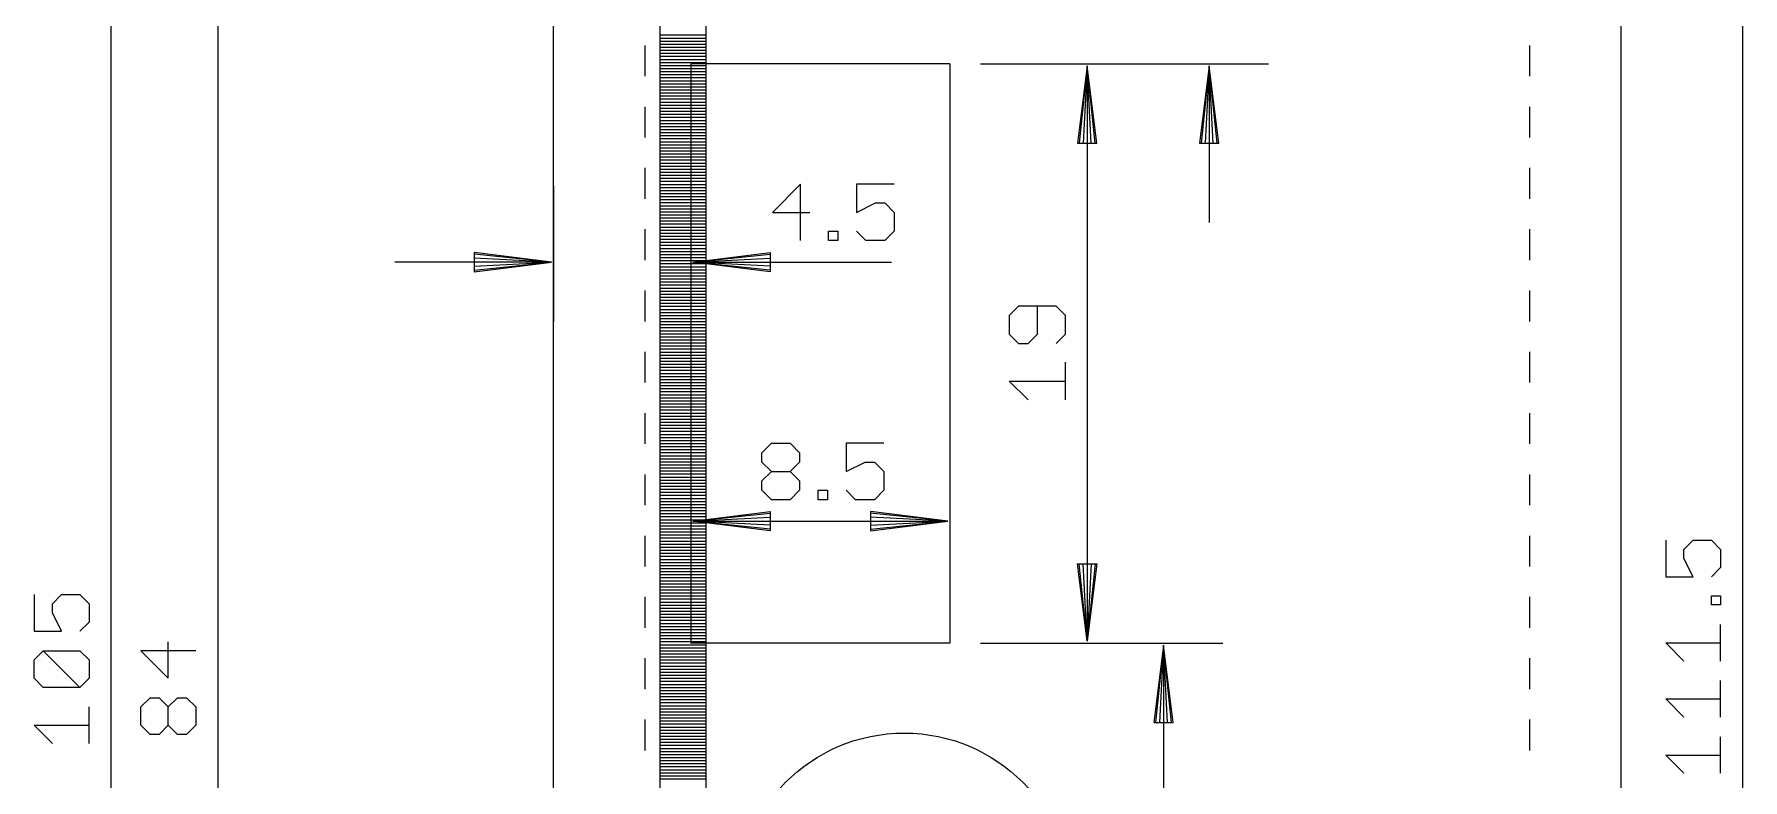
# Model space of a CAD drawing. Extents: x -17 to 135, y -36 to 126.
# Drawn here: x -17 to 39, y 52.3 to 76.7 of the extents above; entities that cross this region are included whole.
import ezdxf

# ---------------------------------------------------------------- set-up
doc = ezdxf.new("R2010")
doc.units = 0
doc.header["$MEASUREMENT"] = 0
for name, color, linetype, true_color in [('115', 82, 'CONTINUOUS', 0x33cc00), ('117', 2, 'CONTINUOUS', 0xffff00), ('20', 7, 'CONTINUOUS', 0xffffff), ('47', 140, 'CONTINUOUS', 0x00bfff)]:
    doc.layers.add(name, color=color, linetype=linetype, true_color=true_color)

msp = doc.modelspace()

# ---------------------------------------------------------------- linework, layer by layer
at = {"layer": '115'}
for p, q in [((3.5, 8.75), (3.5, 103.75)), ((5, 103.75), (5, 8.75)), ((3.5, 76.7), (5, 76.7)), ((3.5, 76.6), (5, 76.6)), ((3.5, 76.5), (5, 76.5)), ((3.5, 76.4), (5, 76.4)), ((3.5, 76.3), (5, 76.3)), ((3.5, 76.2), (5, 76.2)), ((3.5, 76.1), (5, 76.1)), ((3.5, 76), (5, 76)), ((3.5, 75.9), (5, 75.9)), ((3.5, 75.8), (5, 75.8)), ((3.5, 75.7), (5, 75.7)), ((3.5, 75.6), (5, 75.6)), ((3.5, 75.5), (5, 75.5)), ((3.5, 75.4), (5, 75.4)), ((3.5, 75.3), (5, 75.3)), ((3.5, 75.2), (5, 75.2)), ((3.5, 75.1), (5, 75.1)), ((3.5, 75), (5, 75)), ((3.5, 74.9), (5, 74.9)), ((3.5, 74.8), (5, 74.8)), ((3.5, 74.7), (5, 74.7)), ((3.5, 74.6), (5, 74.6)), ((3.5, 74.5), (5, 74.5)), ((3.5, 74.4), (5, 74.4)), ((3.5, 74.3), (5, 74.3)), ((3.5, 74.2), (5, 74.2)), ((3.5, 74.1), (5, 74.1)), ((3.5, 74), (5, 74)), ((3.5, 73.9), (5, 73.9)), ((3.5, 73.8), (5, 73.8)), ((3.5, 73.7), (5, 73.7)), ((3.5, 73.6), (5, 73.6)), ((3.5, 73.5), (5, 73.5)), ((3.5, 73.4), (5, 73.4)), ((3.5, 73.3), (5, 73.3)), ((3.5, 73.2), (5, 73.2)), ((3.5, 73.1), (5, 73.1)), ((3.5, 73), (5, 73)), ((3.5, 72.9), (5, 72.9)), ((3.5, 72.8), (5, 72.8)), ((3.5, 72.7), (5, 72.7)), ((3.5, 72.6), (5, 72.6)), ((3.5, 72.5), (5, 72.5)), ((3.5, 72.4), (5, 72.4)), ((3.5, 72.3), (5, 72.3)), ((3.5, 72.2), (5, 72.2)), ((3.5, 72.1), (5, 72.1)), ((3.5, 72), (5, 72)), ((3.5, 71.9), (5, 71.9)), ((3.5, 71.8), (5, 71.8)), ((3.5, 71.7), (5, 71.7)), ((3.5, 71.6), (5, 71.6)), ((3.5, 71.5), (5, 71.5)), ((3.5, 71.4), (5, 71.4)), ((3.5, 71.3), (5, 71.3)), ((3.5, 71.2), (5, 71.2)), ((3.5, 71.1), (5, 71.1)), ((3.5, 71), (5, 71)), ((3.5, 70.9), (5, 70.9)), ((3.5, 70.8), (5, 70.8)), ((3.5, 70.7), (5, 70.7)), ((3.5, 70.6), (5, 70.6)), ((3.5, 70.5), (5, 70.5)), ((3.5, 70.4), (5, 70.4)), ((3.5, 70.3), (5, 70.3)), ((3.5, 70.2), (5, 70.2)), ((3.5, 70.1), (5, 70.1)), ((3.5, 70), (5, 70)), ((3.5, 69.9), (5, 69.9)), ((3.5, 69.8), (5, 69.8)), ((3.5, 69.7), (5, 69.7)), ((3.5, 69.6), (5, 69.6)), ((3.5, 69.5), (5, 69.5)), ((3.5, 69.4), (5, 69.4)), ((3.5, 69.3), (5, 69.3)), ((3.5, 69.2), (5, 69.2)), ((3.5, 69.1), (5, 69.1)), ((3.5, 69), (5, 69)), ((3.5, 68.9), (5, 68.9)), ((3.5, 68.8), (5, 68.8)), ((3.5, 68.7), (5, 68.7)), ((3.5, 68.6), (5, 68.6)), ((3.5, 68.5), (5, 68.5)), ((3.5, 68.4), (5, 68.4)), ((3.5, 68.3), (5, 68.3)), ((3.5, 68.2), (5, 68.2)), ((3.5, 68.1), (5, 68.1)), ((3.5, 68), (5, 68)), ((3.5, 67.9), (5, 67.9)), ((3.5, 67.8), (5, 67.8)), ((3.5, 67.7), (5, 67.7)), ((3.5, 67.6), (5, 67.6)), ((3.5, 67.5), (5, 67.5)), ((3.5, 67.4), (5, 67.4)), ((3.5, 67.3), (5, 67.3)), ((3.5, 67.2), (5, 67.2)), ((3.5, 67.1), (5, 67.1)), ((3.5, 67), (5, 67)), ((3.5, 66.9), (5, 66.9)), ((3.5, 66.8), (5, 66.8)), ((3.5, 66.7), (5, 66.7)), ((3.5, 66.6), (5, 66.6)), ((3.5, 66.5), (5, 66.5)), ((3.5, 66.4), (5, 66.4)), ((3.5, 66.3), (5, 66.3)), ((3.5, 66.2), (5, 66.2)), ((3.5, 66.1), (5, 66.1)), ((3.5, 66), (5, 66)), ((3.5, 65.9), (5, 65.9)), ((3.5, 65.8), (5, 65.8)), ((3.5, 65.7), (5, 65.7)), ((3.5, 65.6), (5, 65.6)), ((3.5, 65.5), (5, 65.5)), ((3.5, 65.4), (5, 65.4)), ((3.5, 65.3), (5, 65.3)), ((3.5, 65.2), (5, 65.2)), ((3.5, 65.1), (5, 65.1)), ((3.5, 65), (5, 65)), ((3.5, 64.9), (5, 64.9)), ((3.5, 64.8), (5, 64.8)), ((3.5, 64.7), (5, 64.7)), ((3.5, 64.6), (5, 64.6)), ((3.5, 64.5), (5, 64.5)), ((3.5, 64.4), (5, 64.4)), ((3.5, 64.3), (5, 64.3)), ((3.5, 64.2), (5, 64.2)), ((3.5, 64.1), (5, 64.1)), ((3.5, 64), (5, 64)), ((3.5, 63.9), (5, 63.9)), ((3.5, 63.8), (5, 63.8)), ((3.5, 63.7), (5, 63.7)), ((3.5, 63.6), (5, 63.6)), ((3.5, 63.5), (5, 63.5)), ((3.5, 63.4), (5, 63.4)), ((3.5, 63.3), (5, 63.3)), ((3.5, 63.2), (5, 63.2)), ((3.5, 63.1), (5, 63.1)), ((3.5, 63), (5, 63)), ((3.5, 62.9), (5, 62.9)), ((3.5, 62.8), (5, 62.8)), ((3.5, 62.7), (5, 62.7)), ((3.5, 62.6), (5, 62.6)), ((3.5, 62.5), (5, 62.5)), ((3.5, 62.4), (5, 62.4)), ((3.5, 62.3), (5, 62.3)), ((3.5, 62.2), (5, 62.2)), ((3.5, 62.1), (5, 62.1)), ((3.5, 62), (5, 62)), ((3.5, 61.9), (5, 61.9)), ((3.5, 61.8), (5, 61.8)), ((3.5, 61.7), (5, 61.7)), ((3.5, 61.6), (5, 61.6)), ((3.5, 61.5), (5, 61.5)), ((3.5, 61.4), (5, 61.4)), ((3.5, 61.3), (5, 61.3)), ((3.5, 61.2), (5, 61.2)), ((3.5, 61.1), (5, 61.1)), ((3.5, 61), (5, 61)), ((3.5, 60.9), (5, 60.9)), ((3.5, 60.8), (5, 60.8)), ((3.5, 60.7), (5, 60.7)), ((3.5, 60.6), (5, 60.6)), ((3.5, 60.5), (5, 60.5)), ((3.5, 60.4), (5, 60.4)), ((3.5, 60.3), (5, 60.3)), ((3.5, 60.2), (5, 60.2)), ((3.5, 60.1), (5, 60.1)), ((3.5, 60), (5, 60)), ((3.5, 59.9), (5, 59.9)), ((3.5, 59.8), (5, 59.8)), ((3.5, 59.7), (5, 59.7)), ((3.5, 59.6), (5, 59.6)), ((3.5, 59.5), (5, 59.5)), ((3.5, 59.4), (5, 59.4)), ((3.5, 59.3), (5, 59.3)), ((3.5, 59.2), (5, 59.2)), ((3.5, 59.1), (5, 59.1)), ((3.5, 59), (5, 59)), ((3.5, 58.9), (5, 58.9)), ((3.5, 58.8), (5, 58.8)), ((3.5, 58.7), (5, 58.7)), ((3.5, 58.6), (5, 58.6)), ((3.5, 58.5), (5, 58.5)), ((3.5, 58.4), (5, 58.4)), ((3.5, 58.3), (5, 58.3)), ((3.5, 58.2), (5, 58.2)), ((3.5, 58.1), (5, 58.1)), ((3.5, 58), (5, 58)), ((3.5, 57.9), (5, 57.9)), ((3.5, 57.8), (5, 57.8)), ((3.5, 57.7), (5, 57.7)), ((3.5, 57.6), (5, 57.6)), ((3.5, 57.5), (5, 57.5)), ((3.5, 57.4), (5, 57.4)), ((3.5, 57.3), (5, 57.3)), ((3.5, 57.2), (5, 57.2)), ((3.5, 57.1), (5, 57.1)), ((3.5, 57), (5, 57)), ((3.5, 56.9), (5, 56.9)), ((3.5, 56.8), (5, 56.8)), ((3.5, 56.7), (5, 56.7)), ((3.5, 56.6), (5, 56.6)), ((3.5, 56.5), (5, 56.5)), ((3.5, 56.4), (5, 56.4)), ((3.5, 56.3), (5, 56.3)), ((3.5, 56.2), (5, 56.2)), ((3.5, 56.1), (5, 56.1)), ((3.5, 56), (5, 56)), ((3.5, 55.9), (5, 55.9)), ((3.5, 55.8), (5, 55.8)), ((3.5, 55.7), (5, 55.7)), ((3.5, 55.6), (5, 55.6)), ((3.5, 55.5), (5, 55.5)), ((3.5, 55.4), (5, 55.4)), ((3.5, 55.3), (5, 55.3)), ((3.5, 55.2), (5, 55.2)), ((3.5, 55.1), (5, 55.1)), ((3.5, 55), (5, 55)), ((3.5, 54.9), (5, 54.9)), ((3.5, 54.8), (5, 54.8)), ((3.5, 54.7), (5, 54.7)), ((3.5, 54.6), (5, 54.6)), ((3.5, 54.5), (5, 54.5)), ((3.5, 54.4), (5, 54.4)), ((3.5, 54.3), (5, 54.3)), ((3.5, 54.2), (5, 54.2)), ((3.5, 54.1), (5, 54.1)), ((3.5, 54), (5, 54)), ((3.5, 53.9), (5, 53.9)), ((3.5, 53.8), (5, 53.8)), ((3.5, 53.7), (5, 53.7)), ((3.5, 53.6), (5, 53.6)), ((3.5, 53.5), (5, 53.5)), ((3.5, 53.4), (5, 53.4)), ((3.5, 53.3), (5, 53.3)), ((3.5, 53.2), (5, 53.2)), ((3.5, 53.1), (5, 53.1)), ((3.5, 53), (5, 53)), ((3.5, 52.9), (5, 52.9)), ((3.5, 52.8), (5, 52.8)), ((3.5, 52.7), (5, 52.7)), ((3.5, 52.6), (5, 52.6)), ((3.5, 52.5), (5, 52.5)), ((3.5, 52.4), (5, 52.4)), ((3.5, 52.3), (5, 52.3))]:
    msp.add_line(p, q, dxfattribs=at)
at = {"layer": '117'}
for p, q in [((3, 76.3571), (3, 75.3469)), ((32, 76.3571), (32, 75.3469)), ((3, 74.3469), (3, 73.3367)), ((32, 74.3469), (32, 73.3367)), ((3, 72.3367), (3, 71.3265)), ((32, 72.3367), (32, 71.3265)), ((3, 70.3265), (3, 69.3163)), ((32, 70.3265), (32, 69.3163)), ((3, 68.3163), (3, 67.3061)), ((32, 68.3163), (32, 67.3061)), ((3, 66.3061), (3, 65.2959)), ((32, 66.3061), (32, 65.2959)), ((3, 64.2959), (3, 63.2857)), ((32, 64.2959), (32, 63.2857)), ((3, 62.2857), (3, 61.2755)), ((32, 62.2857), (32, 61.2755)), ((3, 60.2755), (3, 59.2653)), ((32, 60.2755), (32, 59.2653)), ((3, 58.2653), (3, 57.2551)), ((32, 58.2653), (32, 57.2551)), ((3, 56.2551), (3, 55.2449)), ((32, 56.2551), (32, 55.2449)), ((3, 54.2449), (3, 53.2347)), ((32, 54.2449), (32, 53.2347))]:
    msp.add_line(p, q, dxfattribs=at)
at = {"layer": '20'}
for p, q in [((0, -0.05), (0, 111.5)), ((35, 111.5), (35, 0)), ((13, 75.75), (4.5, 75.75)), ((4.5, 75.75), (4.5, 56.75)), ((13, 75.75), (13, 56.75)), ((13, 56.75), (4.5, 56.75))]:
    msp.add_line(p, q, dxfattribs=at)
msp.add_circle((11.5, 48.3), 5.5, dxfattribs=at)
at = {"layer": '47'}
for p, q in [((39, 0.065), (39, 111.435)), ((-14.5, 3.315), (-14.5, 108.185)), ((-11, 13.315), (-11, 97.185)), ((14, 75.75), (23.45, 75.75)), ((15.5, 75.75), (19.45, 75.75)), ((17.5, 75.685), (17.1808, 73.15)), ((17.5, 75.685), (17.24, 73.15)), ((17.5, 75.685), (17.37, 73.15)), ((17.5, 75.685), (17.5, 56.815)), ((17.8192, 73.15), (17.5, 75.685)), ((17.63, 73.15), (17.5, 75.685)), ((17.76, 73.15), (17.5, 75.685)), ((21.5, 75.685), (21.1808, 73.15)), ((21.5, 75.685), (21.24, 73.15)), ((21.5, 75.685), (21.37, 73.15)), ((21.5, 75.685), (21.5, 70.55)), ((21.8192, 73.15), (21.5, 75.685)), ((21.63, 73.15), (21.5, 75.685)), ((21.76, 73.15), (21.5, 75.685)), ((17.1808, 73.15), (17.8192, 73.15)), ((21.1808, 73.15), (21.8192, 73.15)), ((0, 71.75), (0, 67.3)), ((4.5, 72.25), (4.5, 67.3)), ((8.1008, 71.8054), (7.1762, 70.8808)), ((8.1008, 69.9562), (8.1008, 71.8054)), ((11.1713, 71.8054), (9.9386, 71.8054)), ((9.9386, 71.8054), (9.9386, 70.8808)), ((9.9386, 70.8808), (10.5549, 71.189)), ((10.5549, 71.189), (10.8631, 71.189)), ((10.8631, 71.189), (11.1713, 70.8808)), ((7.1762, 70.8808), (8.409, 70.8808)), ((11.1713, 70.8808), (11.1713, 70.2644)), ((9.0178, 69.9562), (9.0178, 70.2644)), ((9.0178, 70.2644), (9.326, 70.2644)), ((9.326, 70.2644), (9.326, 69.9562)), ((10.2468, 69.9562), (9.9386, 70.2644)), ((11.1713, 70.2644), (10.8631, 69.9562)), ((-0.065, 69.25), (-2.6, 69.5692)), ((-2.6, 69.5692), (-2.6, 68.9308)), ((-0.065, 69.25), (-2.6, 69.51)), ((4.565, 69.25), (7.1, 69.5692)), ((4.565, 69.25), (7.1, 69.51)), ((7.1, 69.5692), (7.1, 68.9308)), ((9.326, 69.9562), (9.0178, 69.9562)), ((10.8631, 69.9562), (10.2468, 69.9562)), ((-0.065, 69.25), (-5.2, 69.25)), ((-0.065, 69.25), (-2.6, 69.38)), ((-2.6, 68.9308), (-0.065, 69.25)), ((-2.6, 69.12), (-0.065, 69.25)), ((-2.6, 68.99), (-0.065, 69.25)), ((4.565, 69.25), (7.1, 69.38)), ((4.565, 69.25), (11.0809, 69.25)), ((7.1, 68.9308), (4.565, 69.25)), ((7.1, 69.12), (4.565, 69.25)), ((7.1, 68.99), (4.565, 69.25)), ((15.2528, 67.8073), (14.9446, 67.4991)), ((16.4856, 67.8073), (15.2528, 67.8073)), ((15.8692, 66.8827), (15.8692, 67.8073)), ((16.7938, 67.4991), (16.4856, 67.8073)), ((14.9446, 67.4991), (14.9446, 66.8827)), ((16.7938, 66.8827), (16.7938, 67.4991)), ((14.9446, 66.8827), (15.2528, 66.5745)), ((15.561, 66.5745), (15.8692, 66.8827)), ((16.4856, 66.5745), (16.7938, 66.8827)), ((15.2528, 66.5745), (15.561, 66.5745)), ((16.7938, 64.7329), (16.7938, 65.9657)), ((15.561, 64.7329), (14.9446, 65.3493)), ((14.9446, 65.3493), (16.7938, 65.3493)), ((4.5, 63.75), (4.5, 58.8)), ((6.8357, 62.9972), (7.1439, 63.3054)), ((6.8357, 62.689), (6.8357, 62.9972)), ((7.1439, 63.3054), (7.7603, 63.3054)), ((7.7603, 63.3054), (8.0685, 62.9972)), ((8.0685, 62.9972), (8.0685, 62.689)), ((10.8309, 63.3054), (9.5981, 63.3054)), ((9.5981, 63.3054), (9.5981, 62.3808)), ((13, 63.25), (13, 58.8)), ((7.1439, 62.3808), (6.8357, 62.689)), ((6.8357, 62.0726), (7.1439, 62.3808)), ((7.1439, 62.3808), (7.7603, 62.3808)), ((8.0685, 62.689), (7.7603, 62.3808)), ((7.7603, 62.3808), (8.0685, 62.0726)), ((9.5981, 62.3808), (10.2145, 62.689)), ((10.2145, 62.689), (10.5227, 62.689)), ((10.5227, 62.689), (10.8309, 62.3808)), ((10.8309, 62.3808), (10.8309, 61.7644)), ((6.8357, 61.7644), (6.8357, 62.0726)), ((7.1439, 61.4562), (6.8357, 61.7644)), ((8.0685, 61.7644), (7.7603, 61.4562)), ((8.0685, 62.0726), (8.0685, 61.7644)), ((8.6773, 61.4562), (8.6773, 61.7644)), ((8.6773, 61.7644), (8.9855, 61.7644)), ((8.9855, 61.7644), (8.9855, 61.4562)), ((9.9063, 61.4562), (9.5981, 61.7644)), ((10.8309, 61.7644), (10.5227, 61.4562)), ((7.7603, 61.4562), (7.1439, 61.4562)), ((8.9855, 61.4562), (8.6773, 61.4562)), ((10.5227, 61.4562), (9.9063, 61.4562)), ((4.565, 60.75), (7.1, 61.0692)), ((4.565, 60.75), (7.1, 61.01)), ((4.565, 60.75), (7.1, 60.88)), ((4.565, 60.75), (12.935, 60.75)), ((7.1, 60.4308), (4.565, 60.75)), ((7.1, 60.62), (4.565, 60.75)), ((7.1, 60.49), (4.565, 60.75)), ((7.1, 61.0692), (7.1, 60.4308)), ((12.935, 60.75), (10.4, 61.0692)), ((10.4, 61.0692), (10.4, 60.4308)), ((12.935, 60.75), (10.4, 61.01)), ((12.935, 60.75), (10.4, 60.88)), ((10.4, 60.4308), (12.935, 60.75)), ((10.4, 60.62), (12.935, 60.75)), ((10.4, 60.49), (12.935, 60.75)), ((36.4701, 60.1265), (36.4701, 58.9276)), ((37.0695, 59.8268), (37.3692, 60.1265)), ((37.3692, 60.1265), (37.9687, 60.1265)), ((37.9687, 60.1265), (38.2684, 59.8268)), ((37.0695, 59.527), (37.0695, 59.8268)), ((37.3692, 58.9276), (37.0695, 59.527)), ((38.2684, 59.8268), (38.2684, 59.2273)), ((17.5, 56.815), (17.1808, 59.35)), ((17.1808, 59.35), (17.8192, 59.35)), ((17.5, 56.815), (17.24, 59.35)), ((17.5, 56.815), (17.37, 59.35)), ((17.8192, 59.35), (17.5, 56.815)), ((17.63, 59.35), (17.5, 56.815)), ((17.76, 59.35), (17.5, 56.815)), ((36.4701, 58.9276), (37.3692, 58.9276)), ((38.2684, 59.2273), (37.9687, 58.9276)), ((-17.0299, 58.3415), (-17.0299, 57.1426)), ((-16.4305, 58.0418), (-16.1308, 58.3415)), ((-16.1308, 58.3415), (-15.5313, 58.3415)), ((-15.5313, 58.3415), (-15.2316, 58.0418)), ((37.9687, 58.0068), (37.9687, 58.3065)), ((37.9687, 58.3065), (38.2684, 58.3065)), ((38.2684, 58.3065), (38.2684, 58.0068)), ((-16.4305, 57.7421), (-16.4305, 58.0418)), ((-16.1308, 57.1426), (-16.4305, 57.7421)), ((-15.2316, 58.0418), (-15.2316, 57.4423)), ((38.2684, 58.0068), (37.9687, 58.0068)), ((-15.2316, 57.4423), (-15.5313, 57.1426)), ((38.2684, 56.1652), (38.2684, 57.3641)), ((-17.0299, 57.1426), (-16.1308, 57.1426)), ((-12.6308, 55.5999), (-12.6308, 56.7988)), ((14, 56.75), (19.45, 56.75)), ((15.5, 56.75), (21.95, 56.75)), ((20, 56.685), (19.6808, 54.15)), ((20, 56.685), (19.74, 54.15)), ((20, 56.685), (19.87, 54.15)), ((20, 56.685), (20, 38.815)), ((20.3192, 54.15), (20, 56.685)), ((20.13, 54.15), (20, 56.685)), ((20.26, 54.15), (20, 56.685)), ((37.0695, 56.1652), (36.4701, 56.7647)), ((36.4701, 56.7647), (38.2684, 56.7647)), ((-17.0299, 56.2002), (-16.7302, 56.4999)), ((-17.0299, 55.6008), (-17.0299, 56.2002)), ((-16.7302, 56.4999), (-15.5313, 56.4999)), ((-15.5313, 55.301), (-16.7302, 56.4999)), ((-15.5313, 56.4999), (-15.2316, 56.2002)), ((-15.2316, 56.2002), (-15.2316, 55.6008)), ((-11.7316, 56.4991), (-13.5299, 56.4991)), ((-13.5299, 56.4991), (-12.6308, 55.5999)), ((-16.7302, 55.301), (-17.0299, 55.6008)), ((-15.2316, 55.6008), (-15.5313, 55.301)), ((38.2684, 54.3237), (38.2684, 55.5225)), ((-15.5313, 55.301), (-16.7302, 55.301)), ((-13.5299, 54.6575), (-13.2302, 54.9572)), ((-13.2302, 54.9572), (-12.9305, 54.9572)), ((-12.9305, 54.9572), (-12.6308, 54.6575)), ((-12.6308, 54.6575), (-12.331, 54.9572)), ((-12.331, 54.9572), (-12.0313, 54.9572)), ((-12.0313, 54.9572), (-11.7316, 54.6575)), ((37.0695, 54.3237), (36.4701, 54.9231)), ((36.4701, 54.9231), (38.2684, 54.9231)), ((-15.2316, 53.4595), (-15.2316, 54.6584)), ((-13.5299, 54.0581), (-13.5299, 54.6575)), ((-12.6308, 54.0581), (-12.6308, 54.6575)), ((-11.7316, 54.6575), (-11.7316, 54.0581)), ((-16.4305, 53.4595), (-17.0299, 54.0589)), ((-17.0299, 54.0589), (-15.2316, 54.0589)), ((-13.2302, 53.7583), (-13.5299, 54.0581)), ((-12.6308, 54.0581), (-12.9305, 53.7583)), ((-12.331, 53.7583), (-12.6308, 54.0581)), ((-11.7316, 54.0581), (-12.0313, 53.7583)), ((19.6808, 54.15), (20.3192, 54.15)), ((-12.9305, 53.7583), (-13.2302, 53.7583)), ((-12.0313, 53.7583), (-12.331, 53.7583)), ((38.2684, 52.4821), (38.2684, 53.681)), ((37.0695, 52.4821), (36.4701, 53.0815)), ((36.4701, 53.0815), (38.2684, 53.0815))]:
    msp.add_line(p, q, dxfattribs=at)

doc.saveas('drawing.dxf')
